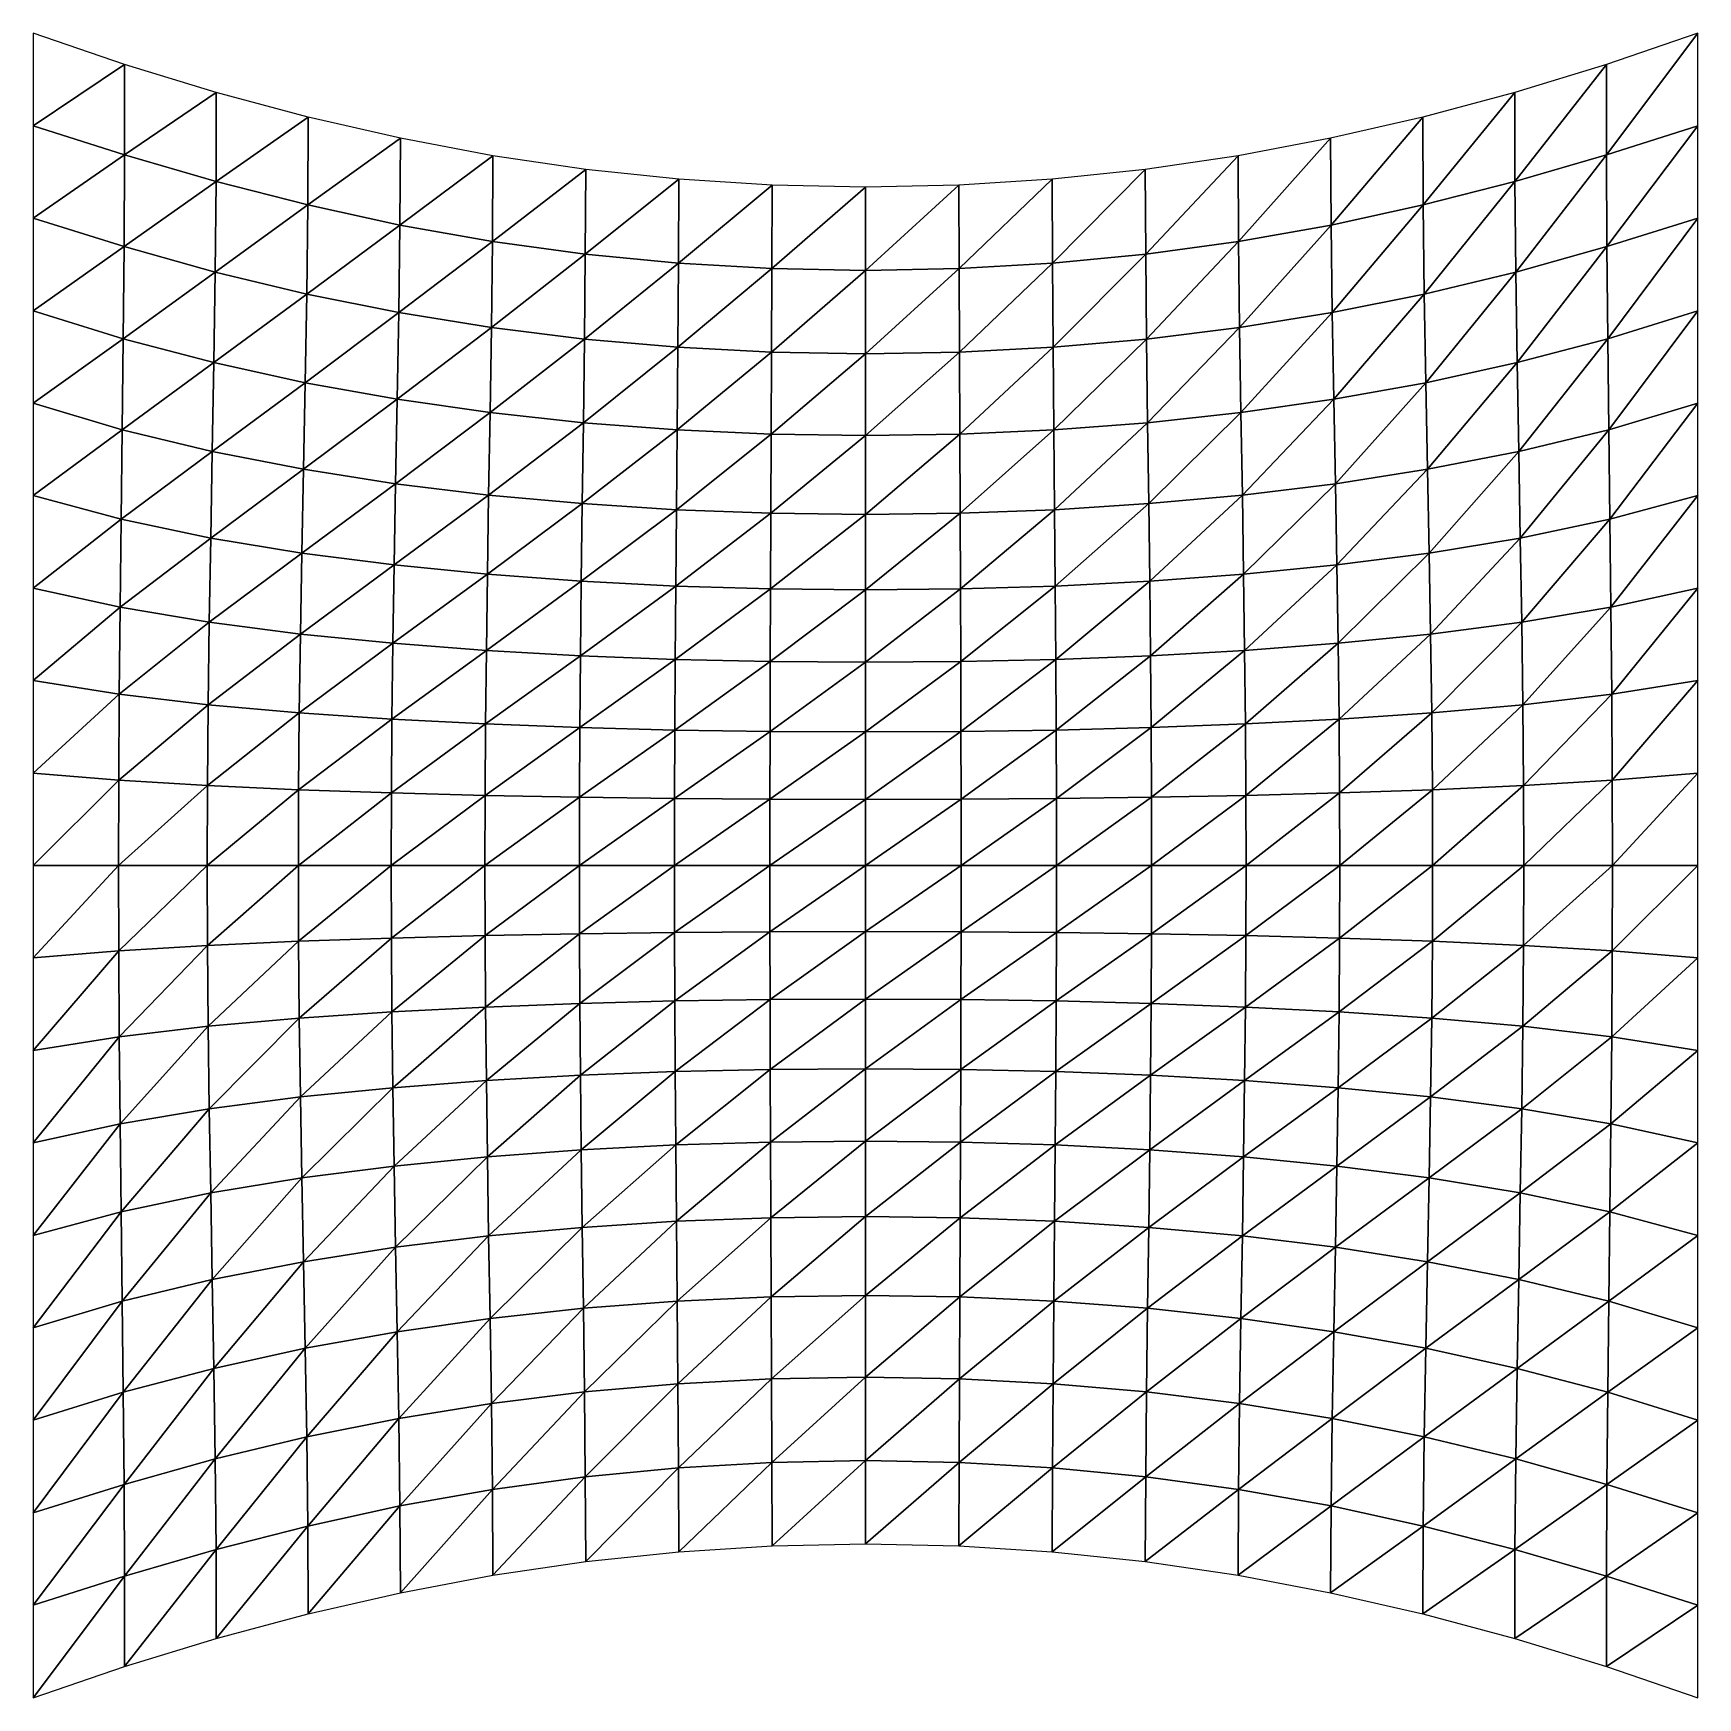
# Model space of a CAD drawing. Extents: x -3 to 3, y -3 to 3.
import ezdxf

# ---------------------------------------------------------------- set-up
doc = ezdxf.new("R2010")
doc.units = 0

msp = doc.modelspace()

# ---------------------------------------------------------------- meshes
at = {"layer": 'ArchSupported'}
mesh = msp.add_polyface(dxfattribs=at)
corners = [(-3, 3, 3), (-3, 2.6667, 3.4171), (-2.6709, 2.8879, 3.0694), (-2.6706, 2.5619, 3.4133), (-2.3407, 2.787, 3.1258), (-2.3409, 2.4661, 3.4082), (-2.0093, 2.698, 3.1709), (-2.0103, 2.3812, 3.4023), (-1.6767, 2.6217, 3.2061), (-1.6784, 2.3087, 3.3963), (-1.3429, 2.5587, 3.2328), (-3, 2.3333, 3.7852), (-2.6724, 2.2308, 3.7183), (-2.344, 2.1394, 3.66), (-2.0142, 2.0599, 3.61), (-1.6825, 1.993, 3.5683), (-1.3449, 2.2495, 3.3906), (-3, 2, 4.1042), (-2.6757, 1.8991, 3.9825), (-2.349, 1.8128, 3.8782), (-2.0198, 1.7403, 3.7906), (-1.688, 1.6805, 3.7186), (-1.3487, 1.939, 3.5347), (-3, 1.6667, 4.3741), (-2.6796, 1.5709, 4.2039), (-2.3548, 1.4922, 4.0601), (-2.026, 1.4282, 3.9406), (-1.6937, 1.3764, 3.8433), (-1.3535, 1.6326, 3.6612), (-3, 1.3333, 4.5949), (-2.6836, 1.2484, 4.3823), (-2.3605, 1.1804, 4.2049), (-2.0319, 1.1265, 4.0591)]
mesh.append_faces([[corners[k] for k in face] for face in [(0, 1, 2), (2, 1, 3), (2, 3, 4), (4, 3, 5), (4, 5, 6), (6, 5, 7), (6, 7, 8), (8, 7, 9), (8, 9, 10), (1, 11, 3), (3, 11, 12), (3, 12, 5), (5, 12, 13), (5, 13, 7), (7, 13, 14), (7, 14, 9), (9, 14, 15), (9, 15, 16), (11, 17, 12), (12, 17, 18), (12, 18, 13), (13, 18, 19), (13, 19, 14), (14, 19, 20), (14, 20, 15), (15, 20, 21), (15, 21, 22), (17, 23, 18), (18, 23, 24), (18, 24, 19), (19, 24, 25), (19, 25, 20), (20, 25, 26), (20, 26, 21), (21, 26, 27), (21, 27, 28), (23, 29, 24), (24, 29, 30), (24, 30, 25), (25, 31, 26), (26, 32, 27)]])
mesh = msp.add_polyface(dxfattribs=at)
corners = [(1.6767, 2.6217, 3.2061), (1.3449, 2.2495, 3.3906), (1.6784, 2.3087, 3.3963), (2.0093, 2.698, 3.1709), (2.0103, 2.3812, 3.4023), (2.3407, 2.787, 3.1258), (2.3409, 2.4661, 3.4082), (2.6709, 2.8879, 3.0694), (2.6706, 2.5619, 3.4133), (3, 3, 3), (3, 2.6667, 3.4171), (1.3487, 1.939, 3.5347), (1.6825, 1.993, 3.5683), (2.0142, 2.0599, 3.61), (2.344, 2.1394, 3.66), (2.6724, 2.2308, 3.7183), (3, 2.3333, 3.7852), (1.3535, 1.6326, 3.6612), (1.688, 1.6805, 3.7186), (2.0198, 1.7403, 3.7906), (2.349, 1.8128, 3.8782), (2.6757, 1.8991, 3.9825), (3, 2, 4.1042), (1.3585, 1.3354, 3.7666), (1.6937, 1.3764, 3.8433), (2.026, 1.4282, 3.9406), (2.3548, 1.4922, 4.0601), (2.6796, 1.5709, 4.2039), (3, 1.6667, 4.3741), (2.0319, 1.1265, 4.0591), (2.3605, 1.1804, 4.2049), (2.6836, 1.2484, 4.3823), (3, 1.3333, 4.5949)]
mesh.append_faces([[corners[k] for k in face] for face in [(0, 1, 2), (0, 2, 3), (3, 2, 4), (3, 4, 5), (5, 4, 6), (5, 6, 7), (7, 6, 8), (7, 8, 9), (9, 8, 10), (2, 11, 12), (2, 12, 4), (4, 12, 13), (4, 13, 6), (6, 13, 14), (6, 14, 8), (8, 14, 15), (8, 15, 10), (10, 15, 16), (12, 17, 18), (12, 18, 13), (13, 18, 19), (13, 19, 14), (14, 19, 20), (14, 20, 15), (15, 20, 21), (15, 21, 16), (16, 21, 22), (18, 23, 24), (18, 24, 19), (19, 24, 25), (19, 25, 20), (20, 25, 26), (20, 26, 21), (21, 26, 27), (21, 27, 22), (22, 27, 28), (25, 29, 26), (26, 30, 27), (27, 30, 31), (27, 31, 28), (28, 31, 32)]])
mesh = msp.add_polyface(dxfattribs=at)
corners = [(0, 2.4453, 3.2754), (0, 2.145, 3.3786), (0.3365, 2.4524, 3.2729), (0.3372, 2.1516, 3.3793), (0.6726, 2.4737, 3.2652), (0.6741, 2.1711, 3.3817), (1.0082, 2.5093, 3.2522), (1.01, 2.2037, 3.3856), (1.3429, 2.5587, 3.2328), (1.3449, 2.2495, 3.3906), (1.6767, 2.6217, 3.2061), (0, 1.845, 3.4759), (0.3384, 1.8508, 3.4796), (0.6763, 1.8683, 3.4905), (1.0132, 1.8976, 3.5088), (1.3487, 1.939, 3.5347), (1.6784, 2.3087, 3.3963), (0, 1.5502, 3.5634), (0.3397, 1.5553, 3.5694), (0.6789, 1.5705, 3.5875), (1.017, 1.5961, 3.6178), (1.3535, 1.6326, 3.6612), (1.6825, 1.993, 3.5683), (0, 1.2655, 3.6368), (0.341, 1.2698, 3.6448), (0.6815, 1.2827, 3.6686), (1.0209, 1.3044, 3.7088), (1.3585, 1.3354, 3.7666), (1.688, 1.6805, 3.7186), (0, 0.9934, 3.6944), (0.3422, 0.9969, 3.7039), (0.6839, 1.0072, 3.7323), (1.0244, 1.0248, 3.7801), (1.363, 1.05, 3.8492), (1.6937, 1.3764, 3.8433)]
mesh.append_faces([[corners[k] for k in face] for face in [(0, 1, 2), (2, 1, 3), (2, 3, 4), (4, 3, 5), (4, 5, 6), (6, 5, 7), (6, 7, 8), (8, 7, 9), (8, 9, 10), (1, 11, 3), (3, 11, 12), (3, 12, 5), (5, 12, 13), (5, 13, 7), (7, 13, 14), (7, 14, 9), (9, 14, 15), (9, 15, 16), (11, 17, 12), (12, 17, 18), (12, 18, 13), (13, 18, 19), (13, 19, 14), (14, 19, 20), (14, 20, 15), (15, 20, 21), (15, 21, 22), (17, 23, 18), (18, 23, 24), (18, 24, 19), (19, 24, 25), (19, 25, 20), (20, 25, 26), (20, 26, 21), (21, 26, 27), (21, 27, 28), (23, 29, 24), (24, 30, 25), (25, 31, 26), (26, 32, 27), (27, 33, 34)]])
mesh = msp.add_polyface(dxfattribs=at)
corners = [(-1.3429, 2.5587, 3.2328), (-1.6784, 2.3087, 3.3963), (-1.3449, 2.2495, 3.3906), (-1.0082, 2.5093, 3.2522), (-1.01, 2.2037, 3.3856), (-0.6726, 2.4737, 3.2652), (-0.6741, 2.1711, 3.3817), (-0.3365, 2.4524, 3.2729), (-0.3372, 2.1516, 3.3793), (0, 2.4453, 3.2754), (0, 2.145, 3.3786), (-1.6825, 1.993, 3.5683), (-1.3487, 1.939, 3.5347), (-1.0132, 1.8976, 3.5088), (-0.6763, 1.8683, 3.4905), (-0.3384, 1.8508, 3.4796), (0, 1.845, 3.4759), (-1.688, 1.6805, 3.7186), (-1.3535, 1.6326, 3.6612), (-1.017, 1.5961, 3.6178), (-0.6789, 1.5705, 3.5875), (-0.3397, 1.5553, 3.5694), (0, 1.5502, 3.5634), (-1.6937, 1.3764, 3.8433), (-1.3585, 1.3354, 3.7666), (-1.0209, 1.3044, 3.7088), (-0.6815, 1.2827, 3.6686), (-0.341, 1.2698, 3.6448), (0, 1.2655, 3.6368), (-1.699, 1.0837, 3.9415), (-1.363, 1.05, 3.8492), (-1.0244, 1.0248, 3.7801), (-0.6839, 1.0072, 3.7323), (-0.3422, 0.9969, 3.7039)]
mesh.append_faces([[corners[k] for k in face] for face in [(0, 1, 2), (0, 2, 3), (3, 2, 4), (3, 4, 5), (5, 4, 6), (5, 6, 7), (7, 6, 8), (7, 8, 9), (9, 8, 10), (2, 11, 12), (2, 12, 4), (4, 12, 13), (4, 13, 6), (6, 13, 14), (6, 14, 8), (8, 14, 15), (8, 15, 10), (10, 15, 16), (12, 17, 18), (12, 18, 13), (13, 18, 19), (13, 19, 14), (14, 19, 20), (14, 20, 15), (15, 20, 21), (15, 21, 16), (16, 21, 22), (18, 23, 24), (18, 24, 19), (19, 24, 25), (19, 25, 20), (20, 25, 26), (20, 26, 21), (21, 26, 27), (21, 27, 22), (22, 27, 28), (24, 29, 30), (24, 30, 25), (25, 31, 26), (26, 32, 27), (27, 33, 28)]])
mesh = msp.add_polyface(dxfattribs=at)
corners = [(-2.3548, 1.4922, 4.0601), (-2.6836, 1.2484, 4.3823), (-2.3605, 1.1804, 4.2049), (-2.026, 1.4282, 3.9406), (-2.0319, 1.1265, 4.0591), (-1.6937, 1.3764, 3.8433), (-1.699, 1.0837, 3.9415), (-1.3585, 1.3354, 3.7666), (-3, 1.3333, 4.5949), (-3, 1, 4.7667), (-2.6873, 0.9309, 4.5189), (-2.3656, 0.8766, 4.3144), (-2.037, 0.8343, 4.1481), (-1.7036, 0.8012, 4.0149), (-1.363, 1.05, 3.8492), (-3, 0.6667, 4.8894), (-2.6902, 0.6177, 4.6153), (-2.3696, 0.5797, 4.391), (-2.041, 0.5504, 4.21), (-1.7071, 0.5277, 4.0657), (-1.3668, 0.7754, 3.9108), (-3, 0.3333, 4.963), (-2.692, 0.3079, 4.6729), (-2.3721, 0.2883, 4.4366), (-2.0435, 0.2733, 4.2467), (-1.7092, 0.2617, 4.0958), (-1.3697, 0.5102, 3.9533), (-3, 0, 4.9875), (-2.6926, 0, 4.6921), (-2.373, 0, 4.4518), (-2.0443, 0, 4.2589), (-1.71, 0, 4.1059), (-1.3714, 0.2529, 3.9785)]
mesh.append_faces([[corners[k] for k in face] for face in [(0, 1, 2), (3, 2, 4), (5, 4, 6), (5, 6, 7), (8, 9, 1), (1, 9, 10), (1, 10, 2), (2, 10, 11), (2, 11, 4), (4, 11, 12), (4, 12, 6), (6, 12, 13), (6, 13, 14), (9, 15, 10), (10, 15, 16), (10, 16, 11), (11, 16, 17), (11, 17, 12), (12, 17, 18), (12, 18, 13), (13, 18, 19), (13, 19, 20), (15, 21, 16), (16, 21, 22), (16, 22, 17), (17, 22, 23), (17, 23, 18), (18, 23, 24), (18, 24, 19), (19, 24, 25), (19, 25, 26), (21, 27, 22), (22, 27, 28), (22, 28, 23), (23, 28, 29), (23, 29, 24), (24, 29, 30), (24, 30, 25), (25, 30, 31), (25, 31, 32)]])
mesh = msp.add_polyface(dxfattribs=at)
corners = [(1.6937, 1.3764, 3.8433), (1.363, 1.05, 3.8492), (1.699, 1.0837, 3.9415), (2.026, 1.4282, 3.9406), (2.0319, 1.1265, 4.0591), (2.3548, 1.4922, 4.0601), (2.3605, 1.1804, 4.2049), (1.3668, 0.7754, 3.9108), (1.7036, 0.8012, 4.0149), (2.037, 0.8343, 4.1481), (2.3656, 0.8766, 4.3144), (2.6836, 1.2484, 4.3823), (2.6873, 0.9309, 4.5189), (3, 1.3333, 4.5949), (3, 1, 4.7667), (1.3697, 0.5102, 3.9533), (1.7071, 0.5277, 4.0657), (2.041, 0.5504, 4.21), (2.3696, 0.5797, 4.391), (2.6902, 0.6177, 4.6153), (3, 0.6667, 4.8894), (1.3714, 0.2529, 3.9785), (1.7092, 0.2617, 4.0958), (2.0435, 0.2733, 4.2467), (2.3721, 0.2883, 4.4366), (2.692, 0.3079, 4.6729), (3, 0.3333, 4.963), (1.372, 0, 3.9869), (1.71, 0, 4.1059), (2.0443, 0, 4.2589), (2.373, 0, 4.4518), (2.6926, 0, 4.6921), (3, 0, 4.9875)]
mesh.append_faces([[corners[k] for k in face] for face in [(0, 1, 2), (0, 2, 3), (3, 2, 4), (5, 4, 6), (2, 7, 8), (2, 8, 4), (4, 8, 9), (4, 9, 6), (6, 9, 10), (6, 10, 11), (11, 10, 12), (11, 12, 13), (13, 12, 14), (8, 15, 16), (8, 16, 9), (9, 16, 17), (9, 17, 10), (10, 17, 18), (10, 18, 12), (12, 18, 19), (12, 19, 14), (14, 19, 20), (16, 21, 22), (16, 22, 17), (17, 22, 23), (17, 23, 18), (18, 23, 24), (18, 24, 19), (19, 24, 25), (19, 25, 20), (20, 25, 26), (22, 27, 28), (22, 28, 23), (23, 28, 29), (23, 29, 24), (24, 29, 30), (24, 30, 25), (25, 30, 31), (25, 31, 26), (26, 31, 32)]])
mesh = msp.add_polyface(dxfattribs=at)
corners = [(0.341, 1.2698, 3.6448), (0, 0.9934, 3.6944), (0.3422, 0.9969, 3.7039), (0.6815, 1.2827, 3.6686), (0.6839, 1.0072, 3.7323), (1.0209, 1.3044, 3.7088), (1.0244, 1.0248, 3.7801), (1.3585, 1.3354, 3.7666), (1.363, 1.05, 3.8492), (0, 0.7325, 3.7374), (0.3433, 0.7351, 3.7479), (0.6859, 0.743, 3.7797), (1.0273, 0.7562, 3.8332), (1.3668, 0.7754, 3.9108), (1.699, 1.0837, 3.9415), (0, 0.4815, 3.767), (0.344, 0.4832, 3.7783), (0.6874, 0.4884, 3.8123), (1.0295, 0.4972, 3.8698), (1.3697, 0.5102, 3.9533), (1.7036, 0.8012, 4.0149), (0, 0.2385, 3.7845), (0.3445, 0.2394, 3.7963), (0.6883, 0.242, 3.8317), (1.0309, 0.2464, 3.8915), (1.3714, 0.2529, 3.9785), (1.7071, 0.5277, 4.0657), (0, 0, 3.7904), (0.3446, 0, 3.8023), (0.6886, 0, 3.8381), (1.0313, 0, 3.8987), (1.372, 0, 3.9869), (1.7092, 0.2617, 4.0958)]
mesh.append_faces([[corners[k] for k in face] for face in [(0, 1, 2), (3, 2, 4), (5, 4, 6), (7, 6, 8), (1, 9, 2), (2, 9, 10), (2, 10, 4), (4, 10, 11), (4, 11, 6), (6, 11, 12), (6, 12, 8), (8, 12, 13), (8, 13, 14), (9, 15, 10), (10, 15, 16), (10, 16, 11), (11, 16, 17), (11, 17, 12), (12, 17, 18), (12, 18, 13), (13, 18, 19), (13, 19, 20), (15, 21, 16), (16, 21, 22), (16, 22, 17), (17, 22, 23), (17, 23, 18), (18, 23, 24), (18, 24, 19), (19, 24, 25), (19, 25, 26), (21, 27, 22), (22, 27, 28), (22, 28, 23), (23, 28, 29), (23, 29, 24), (24, 29, 30), (24, 30, 25), (25, 30, 31), (25, 31, 32)]])
mesh = msp.add_polyface(dxfattribs=at)
corners = [(-1.0209, 1.3044, 3.7088), (-1.363, 1.05, 3.8492), (-1.0244, 1.0248, 3.7801), (-0.6815, 1.2827, 3.6686), (-0.6839, 1.0072, 3.7323), (-0.341, 1.2698, 3.6448), (-0.3422, 0.9969, 3.7039), (0, 1.2655, 3.6368), (0, 0.9934, 3.6944), (-1.7036, 0.8012, 4.0149), (-1.3668, 0.7754, 3.9108), (-1.0273, 0.7562, 3.8332), (-0.6859, 0.743, 3.7797), (-0.3433, 0.7351, 3.7479), (0, 0.7325, 3.7374), (-1.7071, 0.5277, 4.0657), (-1.3697, 0.5102, 3.9533), (-1.0295, 0.4972, 3.8698), (-0.6874, 0.4884, 3.8123), (-0.344, 0.4832, 3.7783), (0, 0.4815, 3.767), (-1.7092, 0.2617, 4.0958), (-1.3714, 0.2529, 3.9785), (-1.0309, 0.2464, 3.8915), (-0.6883, 0.242, 3.8317), (-0.3445, 0.2394, 3.7963), (0, 0.2385, 3.7845), (-1.71, 0, 4.1059), (-1.372, 0, 3.9869), (-1.0313, 0, 3.8987), (-0.6886, 0, 3.8381), (-0.3446, 0, 3.8023), (0, 0, 3.7904)]
mesh.append_faces([[corners[k] for k in face] for face in [(0, 1, 2), (3, 2, 4), (5, 4, 6), (7, 6, 8), (1, 9, 10), (1, 10, 2), (2, 10, 11), (2, 11, 4), (4, 11, 12), (4, 12, 6), (6, 12, 13), (6, 13, 8), (8, 13, 14), (10, 15, 16), (10, 16, 11), (11, 16, 17), (11, 17, 12), (12, 17, 18), (12, 18, 13), (13, 18, 19), (13, 19, 14), (14, 19, 20), (16, 21, 22), (16, 22, 17), (17, 22, 23), (17, 23, 18), (18, 23, 24), (18, 24, 19), (19, 24, 25), (19, 25, 20), (20, 25, 26), (22, 27, 28), (22, 28, 23), (23, 28, 29), (23, 29, 24), (24, 29, 30), (24, 30, 25), (25, 30, 31), (25, 31, 26), (26, 31, 32)]])
mesh = msp.add_polyface(dxfattribs=at)
corners = [(-3, 0, 4.9875), (-3, -0.3333, 4.963), (-2.6926, 0, 4.6921), (-2.692, -0.3079, 4.6729), (-2.373, 0, 4.4518), (-2.3721, -0.2883, 4.4366), (-2.0443, 0, 4.2589), (-2.0435, -0.2733, 4.2467), (-1.71, 0, 4.1059), (-1.7092, -0.2617, 4.0958), (-1.372, 0, 3.9869), (-3, -0.6667, 4.8894), (-2.6902, -0.6177, 4.6153), (-2.3696, -0.5797, 4.391), (-2.041, -0.5504, 4.21), (-1.7071, -0.5277, 4.0657), (-1.3714, -0.2529, 3.9785), (-3, -1, 4.7667), (-2.6873, -0.9309, 4.5189), (-2.3656, -0.8766, 4.3144), (-2.037, -0.8343, 4.1481), (-1.7036, -0.8012, 4.0149), (-1.3697, -0.5102, 3.9533), (-3, -1.3333, 4.5949), (-2.6836, -1.2484, 4.3823), (-2.3605, -1.1804, 4.2049), (-2.0319, -1.1265, 4.0591), (-1.699, -1.0837, 3.9415), (-1.3668, -0.7754, 3.9108), (-2.6796, -1.5709, 4.2039), (-2.3548, -1.4922, 4.0601), (-2.026, -1.4282, 3.9406), (-1.6937, -1.3764, 3.8433), (-1.363, -1.05, 3.8492)]
mesh.append_faces([[corners[k] for k in face] for face in [(0, 1, 2), (2, 1, 3), (2, 3, 4), (4, 3, 5), (4, 5, 6), (6, 5, 7), (6, 7, 8), (8, 7, 9), (8, 9, 10), (1, 11, 3), (3, 11, 12), (3, 12, 5), (5, 12, 13), (5, 13, 7), (7, 13, 14), (7, 14, 9), (9, 14, 15), (9, 15, 16), (11, 17, 12), (12, 17, 18), (12, 18, 13), (13, 18, 19), (13, 19, 14), (14, 19, 20), (14, 20, 15), (15, 20, 21), (15, 21, 22), (17, 23, 18), (18, 23, 24), (18, 24, 19), (19, 24, 25), (19, 25, 20), (20, 25, 26), (20, 26, 21), (21, 26, 27), (21, 27, 28), (24, 29, 25), (25, 30, 26), (26, 31, 27), (27, 31, 32), (27, 32, 33)]])
mesh = msp.add_polyface(dxfattribs=at)
corners = [(-1.372, 0, 3.9869), (-1.7092, -0.2617, 4.0958), (-1.3714, -0.2529, 3.9785), (-1.0313, 0, 3.8987), (-1.0309, -0.2464, 3.8915), (-0.6886, 0, 3.8381), (-0.6883, -0.242, 3.8317), (-0.3446, 0, 3.8023), (-0.3445, -0.2394, 3.7963), (0, 0, 3.7904), (0, -0.2385, 3.7845), (-1.7071, -0.5277, 4.0657), (-1.3697, -0.5102, 3.9533), (-1.0295, -0.4972, 3.8698), (-0.6874, -0.4884, 3.8123), (-0.344, -0.4832, 3.7783), (0, -0.4815, 3.767), (-1.7036, -0.8012, 4.0149), (-1.3668, -0.7754, 3.9108), (-1.0273, -0.7562, 3.8332), (-0.6859, -0.743, 3.7797), (-0.3433, -0.7351, 3.7479), (0, -0.7325, 3.7374), (-1.699, -1.0837, 3.9415), (-1.363, -1.05, 3.8492), (-1.0244, -1.0248, 3.7801), (-0.6839, -1.0072, 3.7323), (-0.3422, -0.9969, 3.7039), (0, -0.9934, 3.6944), (-1.3585, -1.3354, 3.7666), (-1.0209, -1.3044, 3.7088), (-0.6815, -1.2827, 3.6686), (-0.341, -1.2698, 3.6448), (0, -1.2655, 3.6368)]
mesh.append_faces([[corners[k] for k in face] for face in [(0, 1, 2), (0, 2, 3), (3, 2, 4), (3, 4, 5), (5, 4, 6), (5, 6, 7), (7, 6, 8), (7, 8, 9), (9, 8, 10), (2, 11, 12), (2, 12, 4), (4, 12, 13), (4, 13, 6), (6, 13, 14), (6, 14, 8), (8, 14, 15), (8, 15, 10), (10, 15, 16), (12, 17, 18), (12, 18, 13), (13, 18, 19), (13, 19, 14), (14, 19, 20), (14, 20, 15), (15, 20, 21), (15, 21, 16), (16, 21, 22), (18, 23, 24), (18, 24, 19), (19, 24, 25), (19, 25, 20), (20, 25, 26), (20, 26, 21), (21, 26, 27), (21, 27, 22), (22, 27, 28), (24, 29, 25), (25, 30, 26), (26, 31, 27), (27, 32, 28), (28, 32, 33)]])
mesh = msp.add_polyface(dxfattribs=at)
corners = [(0, 0, 3.7904), (0, -0.2385, 3.7845), (0.3446, 0, 3.8023), (0.3445, -0.2394, 3.7963), (0.6886, 0, 3.8381), (0.6883, -0.242, 3.8317), (1.0313, 0, 3.8987), (1.0309, -0.2464, 3.8915), (1.372, 0, 3.9869), (1.3714, -0.2529, 3.9785), (1.71, 0, 4.1059), (0, -0.4815, 3.767), (0.344, -0.4832, 3.7783), (0.6874, -0.4884, 3.8123), (1.0295, -0.4972, 3.8698), (1.3697, -0.5102, 3.9533), (1.7092, -0.2617, 4.0958), (0, -0.7325, 3.7374), (0.3433, -0.7351, 3.7479), (0.6859, -0.743, 3.7797), (1.0273, -0.7562, 3.8332), (1.3668, -0.7754, 3.9108), (1.7071, -0.5277, 4.0657), (0, -0.9934, 3.6944), (0.3422, -0.9969, 3.7039), (0.6839, -1.0072, 3.7323), (1.0244, -1.0248, 3.7801), (1.363, -1.05, 3.8492), (1.7036, -0.8012, 4.0149), (0, -1.2655, 3.6368), (0.341, -1.2698, 3.6448), (0.6815, -1.2827, 3.6686), (1.0209, -1.3044, 3.7088), (1.3585, -1.3354, 3.7666), (1.699, -1.0837, 3.9415)]
mesh.append_faces([[corners[k] for k in face] for face in [(0, 1, 2), (2, 1, 3), (2, 3, 4), (4, 3, 5), (4, 5, 6), (6, 5, 7), (6, 7, 8), (8, 7, 9), (8, 9, 10), (1, 11, 3), (3, 11, 12), (3, 12, 5), (5, 12, 13), (5, 13, 7), (7, 13, 14), (7, 14, 9), (9, 14, 15), (9, 15, 16), (11, 17, 12), (12, 17, 18), (12, 18, 13), (13, 18, 19), (13, 19, 14), (14, 19, 20), (14, 20, 15), (15, 20, 21), (15, 21, 22), (17, 23, 18), (18, 23, 24), (18, 24, 19), (19, 24, 25), (19, 25, 20), (20, 25, 26), (20, 26, 21), (21, 26, 27), (21, 27, 28), (23, 29, 24), (24, 30, 25), (25, 31, 26), (26, 32, 27), (27, 33, 34)]])
mesh = msp.add_polyface(dxfattribs=at)
corners = [(1.71, 0, 4.1059), (1.3714, -0.2529, 3.9785), (1.7092, -0.2617, 4.0958), (2.0443, 0, 4.2589), (2.0435, -0.2733, 4.2467), (2.373, 0, 4.4518), (2.3721, -0.2883, 4.4366), (2.6926, 0, 4.6921), (2.692, -0.3079, 4.6729), (3, 0, 4.9875), (3, -0.3333, 4.963), (1.3697, -0.5102, 3.9533), (1.7071, -0.5277, 4.0657), (2.041, -0.5504, 4.21), (2.3696, -0.5797, 4.391), (2.6902, -0.6177, 4.6153), (3, -0.6667, 4.8894), (1.3668, -0.7754, 3.9108), (1.7036, -0.8012, 4.0149), (2.037, -0.8343, 4.1481), (2.3656, -0.8766, 4.3144), (2.6873, -0.9309, 4.5189), (3, -1, 4.7667), (1.363, -1.05, 3.8492), (1.699, -1.0837, 3.9415), (2.0319, -1.1265, 4.0591), (2.3605, -1.1804, 4.2049), (2.6836, -1.2484, 4.3823), (3, -1.3333, 4.5949), (1.3585, -1.3354, 3.7666), (1.6937, -1.3764, 3.8433), (2.026, -1.4282, 3.9406), (2.3548, -1.4922, 4.0601)]
mesh.append_faces([[corners[k] for k in face] for face in [(0, 1, 2), (0, 2, 3), (3, 2, 4), (3, 4, 5), (5, 4, 6), (5, 6, 7), (7, 6, 8), (7, 8, 9), (9, 8, 10), (2, 11, 12), (2, 12, 4), (4, 12, 13), (4, 13, 6), (6, 13, 14), (6, 14, 8), (8, 14, 15), (8, 15, 10), (10, 15, 16), (12, 17, 18), (12, 18, 13), (13, 18, 19), (13, 19, 14), (14, 19, 20), (14, 20, 15), (15, 20, 21), (15, 21, 16), (16, 21, 22), (18, 23, 24), (18, 24, 19), (19, 24, 25), (19, 25, 20), (20, 25, 26), (20, 26, 21), (21, 26, 27), (21, 27, 22), (22, 27, 28), (24, 29, 30), (24, 30, 25), (25, 30, 31), (25, 31, 26), (26, 32, 27)]])
mesh = msp.add_polyface(dxfattribs=at)
corners = [(-1.363, -1.05, 3.8492), (-1.6937, -1.3764, 3.8433), (-1.3585, -1.3354, 3.7666), (-1.0244, -1.0248, 3.7801), (-1.0209, -1.3044, 3.7088), (-0.6839, -1.0072, 3.7323), (-0.6815, -1.2827, 3.6686), (-0.3422, -0.9969, 3.7039), (-0.341, -1.2698, 3.6448), (-1.688, -1.6805, 3.7186), (-1.3535, -1.6326, 3.6612), (-1.017, -1.5961, 3.6178), (-0.6789, -1.5705, 3.5875), (-0.3397, -1.5553, 3.5694), (0, -1.2655, 3.6368), (0, -1.5502, 3.5634), (-1.6825, -1.993, 3.5683), (-1.3487, -1.939, 3.5347), (-1.0132, -1.8976, 3.5088), (-0.6763, -1.8683, 3.4905), (-0.3384, -1.8508, 3.4796), (0, -1.845, 3.4759), (-1.6784, -2.3087, 3.3963), (-1.3449, -2.2495, 3.3906), (-1.01, -2.2037, 3.3856), (-0.6741, -2.1711, 3.3817), (-0.3372, -2.1516, 3.3793), (0, -2.145, 3.3786), (-1.6767, -2.6217, 3.2061), (-1.3429, -2.5587, 3.2328), (-1.0082, -2.5093, 3.2522), (-0.6726, -2.4737, 3.2652), (-0.3365, -2.4524, 3.2729), (0, -2.4453, 3.2754)]
mesh.append_faces([[corners[k] for k in face] for face in [(0, 1, 2), (3, 2, 4), (5, 4, 6), (7, 6, 8), (2, 9, 10), (2, 10, 4), (4, 10, 11), (4, 11, 6), (6, 11, 12), (6, 12, 8), (8, 12, 13), (8, 13, 14), (14, 13, 15), (10, 16, 17), (10, 17, 11), (11, 17, 18), (11, 18, 12), (12, 18, 19), (12, 19, 13), (13, 19, 20), (13, 20, 15), (15, 20, 21), (17, 22, 23), (17, 23, 18), (18, 23, 24), (18, 24, 19), (19, 24, 25), (19, 25, 20), (20, 25, 26), (20, 26, 21), (21, 26, 27), (23, 28, 29), (23, 29, 24), (24, 29, 30), (24, 30, 25), (25, 30, 31), (25, 31, 26), (26, 31, 32), (26, 32, 27), (27, 32, 33)]])
mesh = msp.add_polyface(dxfattribs=at)
corners = [(0.3422, -0.9969, 3.7039), (0, -1.2655, 3.6368), (0.341, -1.2698, 3.6448), (0.6839, -1.0072, 3.7323), (0.6815, -1.2827, 3.6686), (1.0244, -1.0248, 3.7801), (1.0209, -1.3044, 3.7088), (1.363, -1.05, 3.8492), (1.3585, -1.3354, 3.7666), (0, -1.5502, 3.5634), (0.3397, -1.5553, 3.5694), (0.6789, -1.5705, 3.5875), (1.017, -1.5961, 3.6178), (1.3535, -1.6326, 3.6612), (1.6937, -1.3764, 3.8433), (0, -1.845, 3.4759), (0.3384, -1.8508, 3.4796), (0.6763, -1.8683, 3.4905), (1.0132, -1.8976, 3.5088), (1.3487, -1.939, 3.5347), (1.688, -1.6805, 3.7186), (0, -2.145, 3.3786), (0.3372, -2.1516, 3.3793), (0.6741, -2.1711, 3.3817), (1.01, -2.2037, 3.3856), (1.3449, -2.2495, 3.3906), (1.6825, -1.993, 3.5683), (0, -2.4453, 3.2754), (0.3365, -2.4524, 3.2729), (0.6726, -2.4737, 3.2652), (1.0082, -2.5093, 3.2522), (1.3429, -2.5587, 3.2328), (1.6784, -2.3087, 3.3963)]
mesh.append_faces([[corners[k] for k in face] for face in [(0, 1, 2), (3, 2, 4), (5, 4, 6), (7, 6, 8), (1, 9, 2), (2, 9, 10), (2, 10, 4), (4, 10, 11), (4, 11, 6), (6, 11, 12), (6, 12, 8), (8, 12, 13), (8, 13, 14), (9, 15, 10), (10, 15, 16), (10, 16, 11), (11, 16, 17), (11, 17, 12), (12, 17, 18), (12, 18, 13), (13, 18, 19), (13, 19, 20), (15, 21, 16), (16, 21, 22), (16, 22, 17), (17, 22, 23), (17, 23, 18), (18, 23, 24), (18, 24, 19), (19, 24, 25), (19, 25, 26), (21, 27, 22), (22, 27, 28), (22, 28, 23), (23, 28, 29), (23, 29, 24), (24, 29, 30), (24, 30, 25), (25, 30, 31), (25, 31, 32)]])
mesh = msp.add_polyface(dxfattribs=at)
corners = [(-3, -1.3333, 4.5949), (-3, -1.6667, 4.3741), (-2.6836, -1.2484, 4.3823), (-2.6796, -1.5709, 4.2039), (-2.3605, -1.1804, 4.2049), (-2.3548, -1.4922, 4.0601), (-2.0319, -1.1265, 4.0591), (-2.026, -1.4282, 3.9406), (-3, -2, 4.1042), (-2.6757, -1.8991, 3.9825), (-2.349, -1.8128, 3.8782), (-2.0198, -1.7403, 3.7906), (-1.6937, -1.3764, 3.8433), (-1.688, -1.6805, 3.7186), (-1.3585, -1.3354, 3.7666), (-3, -2.3333, 3.7852), (-2.6724, -2.2308, 3.7183), (-2.344, -2.1394, 3.66), (-2.0142, -2.0599, 3.61), (-1.6825, -1.993, 3.5683), (-1.3535, -1.6326, 3.6612), (-3, -2.6667, 3.4171), (-2.6706, -2.5619, 3.4133), (-2.3409, -2.4661, 3.4082), (-2.0103, -2.3812, 3.4023), (-1.6784, -2.3087, 3.3963), (-1.3487, -1.939, 3.5347), (-3, -3, 3), (-2.6709, -2.8879, 3.0694), (-2.3407, -2.787, 3.1258), (-2.0093, -2.698, 3.1709), (-1.6767, -2.6217, 3.2061), (-1.3449, -2.2495, 3.3906)]
mesh.append_faces([[corners[k] for k in face] for face in [(0, 1, 2), (2, 1, 3), (4, 3, 5), (6, 5, 7), (1, 8, 3), (3, 8, 9), (3, 9, 5), (5, 9, 10), (5, 10, 7), (7, 10, 11), (7, 11, 12), (12, 11, 13), (12, 13, 14), (8, 15, 9), (9, 15, 16), (9, 16, 10), (10, 16, 17), (10, 17, 11), (11, 17, 18), (11, 18, 13), (13, 18, 19), (13, 19, 20), (15, 21, 16), (16, 21, 22), (16, 22, 17), (17, 22, 23), (17, 23, 18), (18, 23, 24), (18, 24, 19), (19, 24, 25), (19, 25, 26), (21, 27, 22), (22, 27, 28), (22, 28, 23), (23, 28, 29), (23, 29, 24), (24, 29, 30), (24, 30, 25), (25, 30, 31), (25, 31, 32)]])
mesh = msp.add_polyface(dxfattribs=at)
corners = [(2.3605, -1.1804, 4.2049), (2.026, -1.4282, 3.9406), (2.3548, -1.4922, 4.0601), (2.6836, -1.2484, 4.3823), (2.6796, -1.5709, 4.2039), (3, -1.3333, 4.5949), (3, -1.6667, 4.3741), (1.6937, -1.3764, 3.8433), (1.3535, -1.6326, 3.6612), (1.688, -1.6805, 3.7186), (2.0198, -1.7403, 3.7906), (2.349, -1.8128, 3.8782), (2.6757, -1.8991, 3.9825), (3, -2, 4.1042), (1.3487, -1.939, 3.5347), (1.6825, -1.993, 3.5683), (2.0142, -2.0599, 3.61), (2.344, -2.1394, 3.66), (2.6724, -2.2308, 3.7183), (3, -2.3333, 3.7852), (1.3449, -2.2495, 3.3906), (1.6784, -2.3087, 3.3963), (2.0103, -2.3812, 3.4023), (2.3409, -2.4661, 3.4082), (2.6706, -2.5619, 3.4133), (3, -2.6667, 3.4171), (1.3429, -2.5587, 3.2328), (1.6767, -2.6217, 3.2061), (2.0093, -2.698, 3.1709), (2.3407, -2.787, 3.1258), (2.6709, -2.8879, 3.0694), (3, -3, 3)]
mesh.append_faces([[corners[k] for k in face] for face in [(0, 1, 2), (3, 2, 4), (3, 4, 5), (5, 4, 6), (7, 8, 9), (7, 9, 1), (1, 9, 10), (1, 10, 2), (2, 10, 11), (2, 11, 4), (4, 11, 12), (4, 12, 6), (6, 12, 13), (9, 14, 15), (9, 15, 10), (10, 15, 16), (10, 16, 11), (11, 16, 17), (11, 17, 12), (12, 17, 18), (12, 18, 13), (13, 18, 19), (15, 20, 21), (15, 21, 16), (16, 21, 22), (16, 22, 17), (17, 22, 23), (17, 23, 18), (18, 23, 24), (18, 24, 19), (19, 24, 25), (21, 26, 27), (21, 27, 22), (22, 27, 28), (22, 28, 23), (23, 28, 29), (23, 29, 24), (24, 29, 30), (24, 30, 25), (25, 30, 31)]])

doc.saveas('drawing.dxf')
